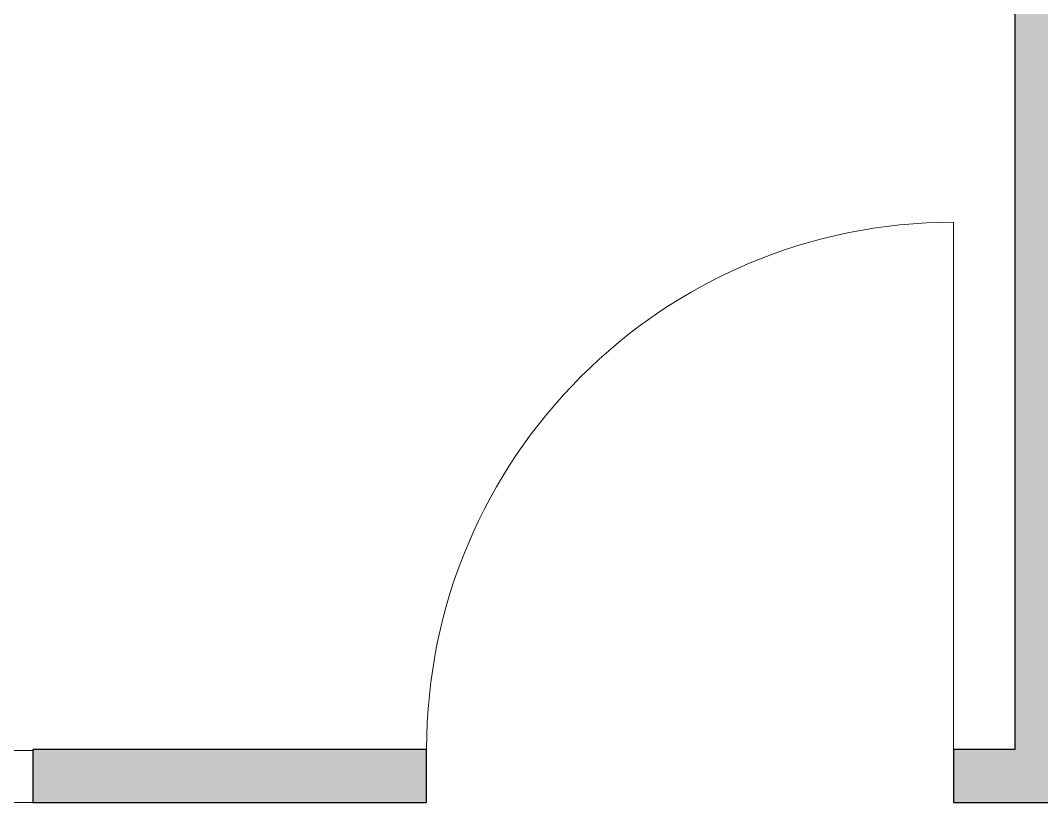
# Model space of a CAD drawing. Header units: millimetres. Extents: x 155927 to 326028, y -36033 to 97293.
# Drawn here: x 165427 to 167384, y 15108 to 16606 of the extents above; entities that cross this region are included whole.
import ezdxf

# ---------------------------------------------------------------- set-up
doc = ezdxf.new("R2010")
doc.units = ezdxf.units.MM
doc.header["$MEASUREMENT"] = 0
for name, color, linetype, lineweight in [('A-DOOR', 4, 'CONTINUOUS', 9), ('A-GLAZ-CWMG', 7, 'CONTINUOUS', 9), ('A-WALL-PATT', 7, 'CONTINUOUS', 9), ('I-WALL', 7, 'CONTINUOUS', 9)]:
    doc.layers.add(name, color=color, linetype=linetype, lineweight=lineweight)

msp = doc.modelspace()

# ---------------------------------------------------------------- hatches: boundary and pattern name
at = {"layer": 'A-WALL-PATT'}
msp.add_hatch(color=256, dxfattribs=at).paths.add_polyline_path([(167332.8, 15209.6), (167434.8, 15209.6), (167434.8, 20657.6), (167332.8, 20657.6), (167332.8, 16376.6)], flags=0)
h = msp.add_hatch(color=256, dxfattribs=at)
h.paths.add_polyline_path([(167215.3, 15107.6), (167434.8, 15107.6), (167434.8, 15209.6), (167215.3, 15209.6)], flags=0)
h.paths.add_polyline_path([(165450.8, 15107.6), (166205.3, 15107.6), (166205.3, 15209.6), (165450.8, 15209.6)], flags=0)

# ---------------------------------------------------------------- linework, layer by layer
at = {"layer": 'A-DOOR'}
msp.add_line((167215.3, 15209.6), (167215.3, 16219.6), dxfattribs=at)
msp.add_arc((167215.3, 15209.6), 1010, 90, 180, dxfattribs=at)
at = {"layer": 'A-GLAZ-CWMG', "lineweight": 20}
for p, q in [((165450.8, 15207.6), (165400.8, 15207.6)), ((165450.8, 15107.6), (165450.8, 15207.6)), ((165400.8, 15107.6), (165450.8, 15107.6))]:
    msp.add_line(p, q, dxfattribs=at)
at = {"layer": 'I-WALL', "lineweight": 30}
for p, q in [((167332.8, 20657.6), (167332.8, 15209.6)), ((166205.3, 15209.6), (165450.8, 15209.6)), ((165450.8, 15209.6), (165450.8, 15107.6)), ((166205.3, 15107.6), (166205.3, 15209.6)), ((167332.8, 15209.6), (167215.3, 15209.6)), ((167215.3, 15209.6), (167215.3, 15107.6)), ((165450.8, 15107.6), (166205.3, 15107.6)), ((167215.3, 15107.6), (167434.8, 15107.6))]:
    msp.add_line(p, q, dxfattribs=at)

doc.saveas('drawing.dxf')
